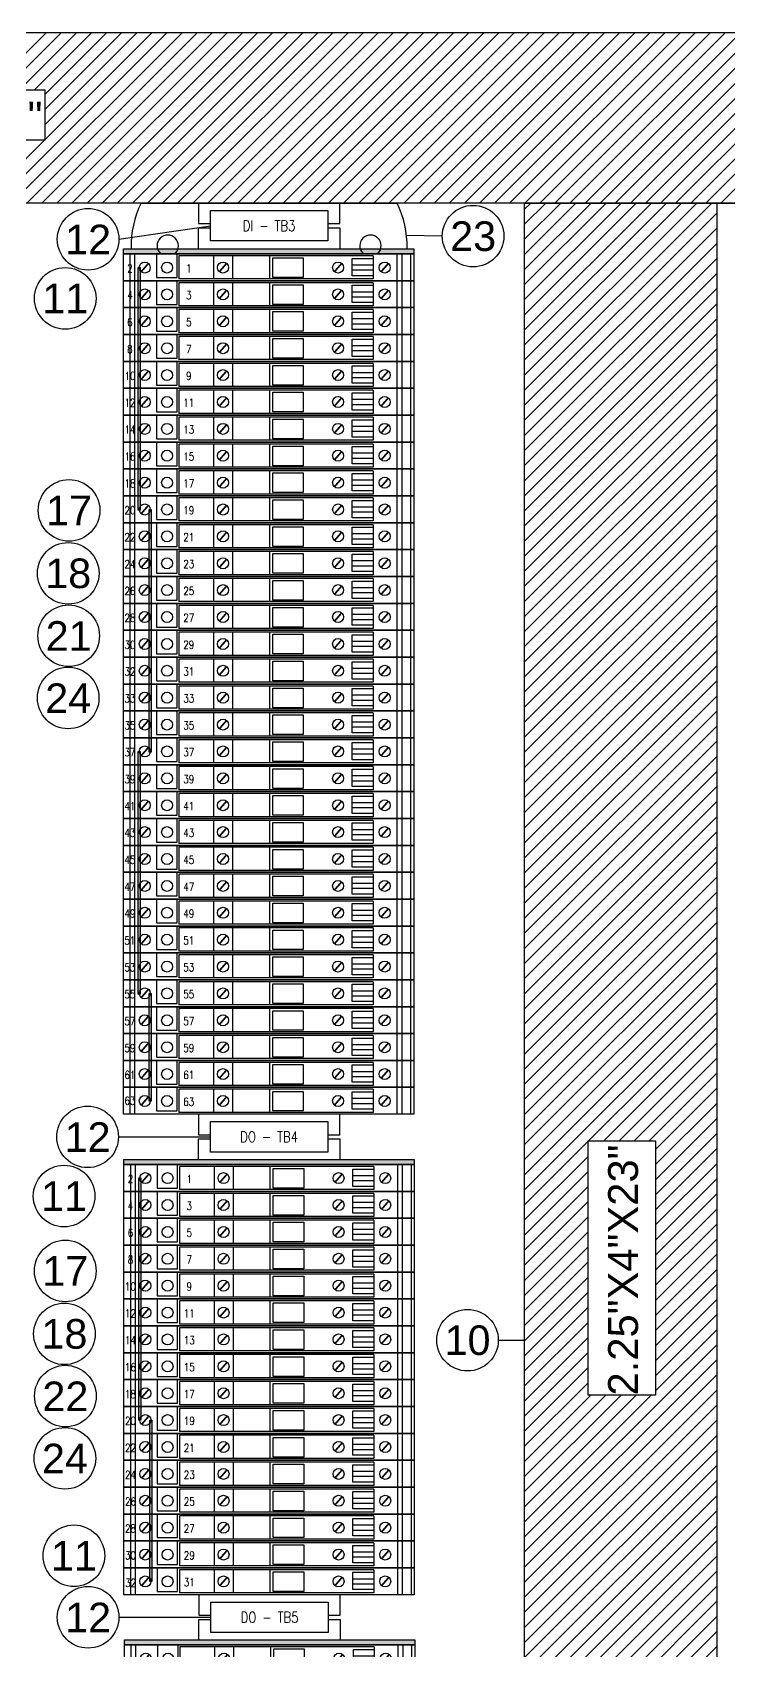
# Model space of a CAD drawing. Header units: inches. Extents: x -38 to 199, y -310 to 64.
# Drawn here: x 36.69 to 44.84, y 32.38 to 51.34 of the extents above; entities that cross this region are included whole.
import ezdxf
from ezdxf.enums import TextEntityAlignment as Align

# ---------------------------------------------------------------- set-up
doc = ezdxf.new("R2010")
doc.units = ezdxf.units.IN
doc.header["$MEASUREMENT"] = 0
doc.layers.add('AM_0', color=7, linetype='Continuous', lineweight=30)
doc.layers.add('AM_8', color=1, linetype='Continuous', lineweight=15)
doc.layers.add('DETAIL$', color=5, linetype='Continuous')
doc.layers.add('FREE-TEXT', color=2, linetype='Continuous')
doc.styles.add('HELVLS', font='arial.ttf')
doc.styles.add('ROMANS', font='romans')
doc.styles.get("Standard").update_dxf_attribs({"font": 'arial.ttf'})
doc.styles.add('TXT', font='txt')
doc.dimstyles.get("Standard").update_dxf_attribs({"dimtxt": 0.18, "dimasz": 0.18, "dimexe": 0.18, "dimexo": 0.0625, "dimgap": 0.09, "dimtad": 0, "dimtih": 1, "dimtoh": 1, "dimdec": 4, "dimzin": 0, "dimdsep": 46, "dimtxsty": 'Standard', "dimcen": 0.09, "dimadec": 0, "dimazin": 0, "dimtfac": 1, "dimtdec": 4, "dimtofl": 0, "dimtmove": 0, "dimatfit": 3, "dimfxl": 1, "dimtolj": 1, "dimtzin": 0, "dimarcsym": 0})

# ---------------------------------------------------------------- blocks, each defined once
blk = doc.blocks.new('11560421')
at = {"color": 8}
for p, q in [((1.225, -0.023), (-1.051, -0.023)), ((-1.051, -0.023), (-1.051, -0.294)), ((-0.645, -0.023), (-0.645, -0.294)), ((-0.422, -0.023), (-0.422, -0.294)), ((1.225, -0.023), (1.225, -0.294)), ((1.225, -0.294), (-1.051, -0.294))]:
    blk.add_line(p, q, dxfattribs=at)
blk.add_lwpolyline([(-1.7, -0.315), (-1.7, 0), (1.7, 0), (1.7, -0.315)], close=True, dxfattribs=at)
for points in [[(0.049, -0.047), (0.405, -0.047), (0.405, -0.277), (0.049, -0.277), (0.049, -0.047)], [(1.225, -0.256), (0.981, -0.256), (0.981, -0.053), (1.225, -0.053)]]:
    blk.add_lwpolyline(points, dxfattribs=at)
for centre in [(-1.45, -0.16), (-0.534, -0.16), (0.814, -0.16), (1.36, -0.16)]:
    blk.add_circle(centre, 0.0645, dxfattribs=at)
at = {"layer": 'DETAIL$', "color": 8}
blk.add_line((0.01, -0.023), (0.01, -0.294), dxfattribs=at)
for points in [[(-1.624, 0), (-1.624, -0.315)], [(-1.569, 0), (-1.569, -0.315)], [(1.504, 0), (1.504, -0.315)], [(1.559, 0), (1.559, -0.315)], [(1.664, 0), (1.664, -0.315)], [(-1.312, -0.002), (-1.312, -0.277), (-1.071, -0.277), (-1.071, -0.002)], [(0.981, -0.128), (1.225, -0.128), (1.225, -0.192), (0.981, -0.192)]]:
    blk.add_lwpolyline(points, dxfattribs=at)
at = {"layer": 'DETAIL$', "color": 8, "const_width": 0.02}
for points in [[(-1.408, -0.112), (-1.492, -0.209)], [(-0.492, -0.112), (-0.577, -0.209)], [(0.856, -0.112), (0.771, -0.209)], [(1.403, -0.112), (1.318, -0.209)]]:
    blk.add_lwpolyline(points, dxfattribs=at)
at = {"layer": 'DETAIL$', "color": 8}
blk.add_circle((-1.189, -0.16), 0.0645, dxfattribs=at)
at = {"color": 6, "style": 'TXT', "flags": 3}
for tag, p in [('MANUF', (-1.7, -0.604)), ('PART#', (-1.7, -0.846)), ('DESC', (-1.7, -1.086))]:
    blk.add_attdef(tag, p, '', height=0.125, dxfattribs=at)
blk = doc.blocks.new('11691307')
at = {"color": 8}
blk.add_lwpolyline([(-1.7, -0.059), (-1.7, 0), (1.7, 0), (1.7, -0.059)], close=True, dxfattribs=at)
at = {"color": 6, "style": 'TXT', "flags": 3}
for tag, p in [('MANUF', (-1.7, -0.348)), ('PART#', (-1.7, -0.59)), ('DESC', (-1.7, -0.83))]:
    blk.add_attdef(tag, p, '', height=0.125, dxfattribs=at)
blk = doc.blocks.new('*D84')
at = {"layer": 'DEFPOINTS', "color": 0, "transparency": 16777216}
for p in [(52.836, 50.351), (17.836, 50.075), (52.836, 50.075)]:
    blk.add_point(p, dxfattribs=at)
at = {"layer": 'AM_0', "color": 3, "transparency": 16777216, "insert": (35.336, 50.351), "char_height": 0.35, "attachment_point": 5}
blk.add_mtext('\\A1;2.25"X4"X36"', dxfattribs=at)
blk = doc.blocks.new('_NONE')
at = {"color": 0, "linetype": 'ByBlock'}
blk.add_circle((0, 0), 0.25, dxfattribs=at)

msp = doc.modelspace()

# ---------------------------------------------------------------- hatches: boundary and pattern name
for points in [[(41.15486, 48.80329), (37.75486, 48.80329), (37.75486, 48.74429), (41.15486, 48.74429)], [(41.1608, 38.13414), (37.7608, 38.13414), (37.7608, 38.07514), (41.1608, 38.07514)], [(41.16673, 32.50498), (37.76673, 32.50498), (37.76673, 32.44598), (41.16673, 32.44598)]]:
    msp.add_hatch(color=256).paths.add_polyline_path(points)
h = msp.add_hatch(color=0)
h.dxf.hatch_style = 1
h.paths.add_polyline_path([(37.95222, 48.58386), (37.92836, 48.58386), (37.92836, 45.74239), (37.95222, 45.74239)])
h = msp.add_hatch(color=0)
h.dxf.hatch_style = 1
h.paths.add_polyline_path([(38.08131, 45.74886), (38.05744, 45.74886), (38.05744, 42.90739), (38.08131, 42.90739)])
h = msp.add_hatch(color=0)
h.dxf.hatch_style = 1
h.paths.add_polyline_path([(37.95222, 42.91386), (37.92836, 42.91386), (37.92836, 40.07239), (37.95222, 40.07239)])
h = msp.add_hatch(color=0)
h.dxf.hatch_style = 1
h.paths.add_polyline_path([(38.05744, 38.81886), (38.08131, 38.81886), (38.08131, 40.07886), (38.05744, 40.07886)])
h = msp.add_hatch(color=0)
h.dxf.hatch_style = 1
h.paths.add_polyline_path([(37.95822, 37.91764), (37.93436, 37.91764), (37.93429, 35.0797), (37.95816, 35.0797)])
h = msp.add_hatch(color=0)
h.dxf.hatch_style = 1
h.paths.add_polyline_path([(38.08725, 35.0797), (38.06338, 35.0797), (38.06331, 33.1897), (38.08718, 33.1897)])

# ---------------------------------------------------------------- linework, layer by layer
for p, q in [((37.9608, 49.33955), (40.9608, 49.33955)), ((38.63298, 49.33955), (38.63298, 49.09841)), ((40.28861, 49.09841), (40.28861, 49.33955)), ((43.2958, 49.33955), (51.2558, 49.33955)), ((44.4858, 49.33955), (51.2558, 49.33955)), ((38.63298, 49.09841), (38.7733, 49.09841)), ((38.63298, 48.8094), (38.63298, 49.05054)), ((38.63298, 49.05054), (38.7733, 49.05054)), ((40.1483, 49.09841), (40.28861, 49.09841)), ((40.1483, 49.05054), (40.28861, 49.05054)), ((40.28861, 49.05054), (40.28861, 48.8094)), ((38.63298, 38.66429), (38.63298, 38.42315)), ((40.28861, 38.42315), (40.28861, 38.66429)), ((38.63298, 38.42315), (38.7733, 38.42315)), ((38.63298, 38.13414), (38.63298, 38.37528)), ((38.63298, 38.37528), (38.7733, 38.37528)), ((40.1483, 38.42315), (40.28861, 38.42315)), ((40.1483, 38.37528), (40.28861, 38.37528)), ((40.28861, 38.37528), (40.28861, 38.13414)), ((38.63892, 33.03514), (38.63892, 32.794)), ((40.29454, 32.794), (40.29454, 33.03514)), ((38.63892, 32.794), (38.77923, 32.794)), ((38.63892, 32.50498), (38.63892, 32.74612)), ((38.63892, 32.74612), (38.77923, 32.74612)), ((40.15423, 32.794), (40.29454, 32.794)), ((40.15423, 32.74612), (40.29454, 32.74612)), ((40.29454, 32.74612), (40.29454, 32.50498))]:
    msp.add_line(p, q)
at = {"color": 0, "linetype": 'Continuous'}
for p, q in [((42.45456, 49.26898), (42.52514, 49.33955)), ((42.45456, 49.0922), (42.70191, 49.33955)), ((42.45456, 48.91542), (42.87869, 49.33955)), ((42.45456, 48.73865), (43.05547, 49.33955)), ((42.45456, 48.56187), (43.23224, 49.33955)), ((42.45456, 48.38509), (43.40902, 49.33955)), ((42.45456, 48.20832), (43.5858, 49.33955)), ((42.45456, 48.03154), (43.76257, 49.33955)), ((42.45456, 47.85476), (43.93935, 49.33955)), ((42.45456, 47.67799), (44.11613, 49.33955)), ((42.45456, 47.50121), (44.2929, 49.33955)), ((42.45456, 47.32443), (44.46968, 49.33955)), ((42.45456, 47.14766), (44.64646, 49.33955)), ((42.45456, 46.97088), (44.70456, 49.22088)), ((42.45456, 46.7941), (44.70456, 49.0441)), ((42.45456, 46.61733), (44.70456, 48.86733)), ((42.45456, 46.44055), (44.70456, 48.69055)), ((42.45456, 46.26377), (44.70456, 48.51377)), ((42.45456, 46.087), (44.70456, 48.337)), ((42.45456, 45.91022), (44.70456, 48.16022)), ((42.45456, 45.73344), (44.70456, 47.98344)), ((42.45456, 45.55667), (44.70456, 47.80667)), ((42.45456, 45.37989), (44.70456, 47.62989)), ((42.45456, 45.20311), (44.70456, 47.45311)), ((42.45456, 45.02634), (44.70456, 47.27634)), ((42.45456, 44.84956), (44.70456, 47.09956)), ((42.45456, 44.67278), (44.70456, 46.92278)), ((42.45456, 44.49601), (44.70456, 46.74601)), ((42.45456, 44.31923), (44.70456, 46.56923)), ((42.45456, 44.14245), (44.70456, 46.39245)), ((42.45456, 43.96568), (44.70456, 46.21568)), ((42.45456, 43.7889), (44.70456, 46.0389)), ((42.45456, 43.61212), (44.70456, 45.86212)), ((42.45456, 43.43535), (44.70456, 45.68535)), ((42.45456, 43.25857), (44.70456, 45.50857)), ((42.45456, 43.08179), (44.70456, 45.33179)), ((42.45456, 42.90502), (44.70456, 45.15502)), ((42.45456, 42.72824), (44.70456, 44.97824)), ((42.45456, 42.55146), (44.70456, 44.80146)), ((42.45456, 42.37468), (44.70456, 44.62468)), ((42.45456, 42.19791), (44.70456, 44.44791)), ((42.45456, 42.02113), (44.70456, 44.27113)), ((42.45456, 41.84435), (44.70456, 44.09435)), ((42.45456, 41.66758), (44.70456, 43.91758)), ((42.45456, 41.4908), (44.70456, 43.7408)), ((42.45456, 41.31402), (44.70456, 43.56402)), ((42.45456, 41.13725), (44.70456, 43.38725)), ((42.45456, 40.96047), (44.70456, 43.21047)), ((42.45456, 40.78369), (44.70456, 43.03369)), ((42.45456, 40.60692), (44.70456, 42.85692)), ((42.45456, 40.43014), (44.70456, 42.68014)), ((42.45456, 40.25336), (44.70456, 42.50336)), ((42.45456, 40.07659), (44.70456, 42.32659)), ((42.45456, 39.89981), (44.70456, 42.14981)), ((42.45456, 39.72303), (44.70456, 41.97303)), ((42.45456, 39.54626), (44.70456, 41.79626)), ((42.45456, 39.36948), (44.70456, 41.61948)), ((42.45456, 39.1927), (44.70456, 41.4427)), ((42.45456, 39.01593), (44.70456, 41.26593)), ((42.45456, 38.83915), (44.70456, 41.08915)), ((42.45456, 38.66237), (44.70456, 40.91237)), ((42.45456, 38.4856), (44.70456, 40.7356)), ((42.45456, 38.30882), (44.70456, 40.55882)), ((42.45456, 38.13204), (44.70456, 40.38204)), ((42.45456, 37.95527), (44.70456, 40.20527)), ((42.45456, 37.77849), (44.70456, 40.02849)), ((42.45456, 37.60171), (44.70456, 39.85171)), ((43.38312, 38.3535), (44.70456, 39.67494)), ((43.5599, 38.3535), (44.70456, 39.49816)), ((43.73667, 38.3535), (44.70456, 39.32138)), ((43.91345, 38.3535), (44.70456, 39.14461)), ((43.98739, 38.25066), (44.70456, 38.96783)), ((43.98739, 38.07388), (44.70456, 38.79105)), ((43.98739, 37.89711), (44.70456, 38.61428)), ((43.98739, 37.72033), (44.70456, 38.4375)), ((42.45456, 37.42494), (43.19993, 38.17031)), ((43.98739, 37.54355), (44.70456, 38.26072)), ((42.45456, 37.24816), (43.19993, 37.99353)), ((43.98739, 37.36678), (44.70456, 38.08395)), ((42.45456, 37.07138), (43.19993, 37.81675)), ((43.98739, 37.19), (44.70456, 37.90717)), ((42.45456, 36.89461), (43.19993, 37.63998)), ((43.98739, 37.01322), (44.70456, 37.73039)), ((43.98739, 36.83645), (44.70456, 37.55362)), ((42.45456, 36.71783), (43.19993, 37.4632)), ((43.98739, 36.65967), (44.70456, 37.37684)), ((42.45456, 36.54105), (43.19993, 37.28642)), ((43.98739, 36.48289), (44.70456, 37.20006)), ((42.45456, 36.36428), (43.19993, 37.10965)), ((43.98739, 36.30612), (44.70456, 37.02329)), ((42.45456, 36.1875), (43.19993, 36.93287)), ((43.98739, 36.12934), (44.70456, 36.84651)), ((42.45456, 36.01072), (43.19993, 36.75609)), ((43.98739, 35.95256), (44.70456, 36.66973)), ((42.45456, 35.83395), (43.19993, 36.57932)), ((43.98739, 35.77579), (44.70456, 36.49296)), ((42.45456, 35.65717), (43.19993, 36.40254)), ((42.45456, 35.48039), (43.19993, 36.22576)), ((43.98739, 35.59901), (44.70456, 36.31618)), ((42.45456, 35.30362), (43.19993, 36.04899)), ((43.98739, 35.42223), (44.70456, 36.1394)), ((42.45456, 33.71263), (44.70456, 35.96263)), ((42.45456, 35.12684), (43.19993, 35.87221)), ((42.45456, 33.53585), (44.70456, 35.78585)), ((42.45456, 34.95006), (43.19993, 35.69543)), ((42.45456, 33.35907), (44.70456, 35.60907)), ((42.45456, 34.77329), (43.19993, 35.51866)), ((42.45456, 33.1823), (44.70456, 35.4323)), ((42.45456, 34.59651), (43.23023, 35.37218)), ((42.45456, 34.41973), (43.40701, 35.37218)), ((42.45456, 34.24296), (43.58379, 35.37218)), ((42.45456, 34.06618), (43.76056, 35.37218)), ((42.45456, 33.8894), (43.93734, 35.37218)), ((42.45456, 33.00552), (44.70456, 35.25552)), ((42.45456, 32.82874), (44.70456, 35.07874)), ((42.45456, 32.65197), (44.70456, 34.90197)), ((42.45456, 32.47519), (44.70456, 34.72519)), ((42.45456, 32.29841), (44.70456, 34.54841)), ((42.45456, 32.12164), (44.70456, 34.37164)), ((42.45456, 31.94486), (44.70456, 34.19486)), ((42.45456, 31.76808), (44.70456, 34.01808)), ((42.45456, 31.59131), (44.70456, 33.84131)), ((42.45456, 31.41453), (44.70456, 33.66453)), ((42.45456, 31.23775), (44.70456, 33.48775)), ((42.45456, 31.06098), (44.70456, 33.31098)), ((42.45456, 30.8842), (44.70456, 33.1342)), ((42.45456, 30.70742), (44.70456, 32.95742)), ((42.45456, 30.53065), (44.70456, 32.78065)), ((42.45456, 30.35387), (44.70456, 32.60387)), ((42.45456, 30.17709), (44.70456, 32.42709))]:
    msp.add_line(p, q, dxfattribs=at)
at = {"color": 0}
for p, q in [((42.45456, 49.33955), (44.70456, 49.33955)), ((42.45456, 25.49569), (42.45456, 49.33955)), ((44.70456, 49.33955), (44.70456, 25.49569)), ((37.70171, 48.9152), (38.7733, 49.07447)), ((41.48996, 48.95217), (41.07079, 48.95781)), ((37.69578, 38.39922), (38.7733, 38.39922)), ((43.19993, 38.3535), (43.98739, 38.3535)), ((43.19993, 35.37218), (43.19993, 38.3535)), ((43.98739, 38.3535), (43.98739, 35.37218)), ((42.14605, 36.01675), (42.45456, 36.01675)), ((43.98739, 35.37218), (43.19993, 35.37218)), ((37.70171, 32.77006), (38.77923, 32.77006))]:
    msp.add_line(p, q, dxfattribs=at)
msp.add_lwpolyline([(17.8358, 51.33955), (52.8358, 51.33955), (52.8358, 49.33955), (17.8358, 49.33955), (17.8358, 51.33955)])
for points in [[(33.83373, 50.66751), (36.83264, 50.66751), (36.83264, 50.07584), (33.83373, 50.07584)], [(37.92836, 48.58386), (37.95222, 48.58386), (37.95222, 45.74239), (37.92836, 45.74239)], [(38.05744, 45.74886), (38.08131, 45.74886), (38.08131, 42.90739), (38.05744, 42.90739)], [(37.92836, 42.91386), (37.95222, 42.91386), (37.95222, 40.07239), (37.92836, 40.07239)], [(38.05744, 40.07886), (38.08131, 40.07886), (38.08131, 38.81886), (38.05744, 38.81886)], [(37.93436, 37.91764), (37.95822, 37.91764), (37.95816, 35.0797), (37.93429, 35.0797)], [(38.06338, 35.0797), (38.08725, 35.0797), (38.08718, 33.1897), (38.06331, 33.1897)]]:
    msp.add_lwpolyline(points, close=True, dxfattribs=at)
for points in [[(38.7733, 48.896), (38.7733, 49.25295), (40.1483, 49.25295), (40.1483, 48.896)], [(38.7733, 38.22074), (38.7733, 38.57769), (40.1483, 38.57769), (40.1483, 38.22074)], [(38.77923, 32.59158), (38.77923, 32.94854), (40.15423, 32.94854), (40.15423, 32.59158)]]:
    msp.add_lwpolyline(points, close=True)
for centre, radius, start, end in [((38.97862, 48.83955), 1.134, 153.837622, 181.434594), ((39.94298, 48.83955), 1.134, 358.565406, 26.162378), ((38.2733, 48.83955), 0.125, 315.64317, 224.35683), ((40.6483, 48.83955), 0.125, 315.64317, 224.35683)]:
    msp.add_arc(centre, radius, start, end)
at = {"layer": 'AM_8', "color": 9, "linetype": 'Continuous'}
for p, q in [((36.09111, 49.33955), (38.09111, 51.33955)), ((36.18163, 50.66751), (36.85367, 51.33955)), ((36.26789, 49.33955), (38.26789, 51.33955)), ((36.35841, 50.66751), (37.03045, 51.33955)), ((36.44466, 49.33955), (38.44466, 51.33955)), ((36.53518, 50.66751), (37.20723, 51.33955)), ((36.62144, 49.33955), (38.62144, 51.33955)), ((36.71196, 50.66751), (37.384, 51.33955)), ((36.79822, 49.33955), (38.79822, 51.33955)), ((36.83264, 50.61141), (37.56078, 51.33955)), ((36.83264, 50.43463), (37.73756, 51.33955)), ((36.83264, 50.25785), (37.91433, 51.33955)), ((36.97499, 49.33955), (38.97499, 51.33955)), ((37.15177, 49.33955), (39.15177, 51.33955)), ((37.32855, 49.33955), (39.32855, 51.33955)), ((37.50532, 49.33955), (39.50532, 51.33955)), ((37.6821, 49.33955), (39.6821, 51.33955)), ((37.85888, 49.33955), (39.85888, 51.33955)), ((38.03565, 49.33955), (40.03565, 51.33955)), ((38.21243, 49.33955), (40.21243, 51.33955)), ((38.38921, 49.33955), (40.38921, 51.33955)), ((38.56598, 49.33955), (40.56598, 51.33955)), ((38.74276, 49.33955), (40.74276, 51.33955)), ((38.91954, 49.33955), (40.91954, 51.33955)), ((39.09631, 49.33955), (41.09631, 51.33955)), ((39.27309, 49.33955), (41.27309, 51.33955)), ((39.44987, 49.33955), (41.44987, 51.33955)), ((39.62664, 49.33955), (41.62664, 51.33955)), ((39.80342, 49.33955), (41.80342, 51.33955)), ((39.9802, 49.33955), (41.9802, 51.33955)), ((40.15697, 49.33955), (42.15697, 51.33955)), ((40.33375, 49.33955), (42.33375, 51.33955)), ((40.51053, 49.33955), (42.51053, 51.33955)), ((40.6873, 49.33955), (42.6873, 51.33955)), ((40.86408, 49.33955), (42.86408, 51.33955)), ((41.04086, 49.33955), (43.04086, 51.33955)), ((41.21764, 49.33955), (43.21764, 51.33955)), ((41.39441, 49.33955), (43.39441, 51.33955)), ((41.57119, 49.33955), (43.57119, 51.33955)), ((41.74797, 49.33955), (43.74797, 51.33955)), ((41.92474, 49.33955), (43.92474, 51.33955)), ((42.10152, 49.33955), (44.10152, 51.33955)), ((42.2783, 49.33955), (44.2783, 51.33955)), ((42.45507, 49.33955), (44.45507, 51.33955)), ((42.63185, 49.33955), (44.63185, 51.33955)), ((42.80863, 49.33955), (44.80863, 51.33955)), ((42.9854, 49.33955), (44.9854, 51.33955)), ((43.16218, 49.33955), (45.16218, 51.33955)), ((43.33896, 49.33955), (45.33896, 51.33955)), ((43.51573, 49.33955), (45.51573, 51.33955)), ((43.69251, 49.33955), (45.69251, 51.33955)), ((43.86929, 49.33955), (45.86929, 51.33955)), ((44.04606, 49.33955), (46.04606, 51.33955)), ((44.22284, 49.33955), (46.22284, 51.33955)), ((44.39962, 49.33955), (46.39962, 51.33955)), ((44.57639, 49.33955), (46.57639, 51.33955)), ((44.75317, 49.33955), (46.75317, 51.33955))]:
    msp.add_line(p, q, dxfattribs=at)
at = {"layer": 'FREE-TEXT', "color": 0}
for centre in [(41.85074, 48.95217), (37.34093, 48.9152), (37.07244, 48.22266), (37.11744, 45.73884), (37.10768, 45.00181), (37.11313, 44.2702), (37.1072, 43.5412), (37.335, 38.39922), (37.0595, 37.70539), (37.07315, 36.82815), (37.06339, 36.09112), (41.78527, 36.01675), (37.07483, 35.36142), (37.06889, 34.63242), (37.17433, 33.49104), (37.34093, 32.77006)]:
    msp.add_circle(centre, 0.36078, dxfattribs=at)

# ---------------------------------------------------------------- block references
for name, p in [('11691307', (39.45486, 48.80329)), ('11560421', (39.45486, 48.74429)), ('11560421', (39.45486, 48.42929)), ('11560421', (39.45486, 48.11429)), ('11560421', (39.45486, 47.79929)), ('11560421', (39.45486, 47.48429)), ('11560421', (39.45486, 47.16929)), ('11560421', (39.45486, 46.85429)), ('11560421', (39.45486, 46.53929)), ('11560421', (39.45486, 46.22429)), ('11560421', (39.45486, 45.90929)), ('11560421', (39.45486, 45.59429)), ('11560421', (39.45486, 45.27929)), ('11560421', (39.45486, 44.96429)), ('11560421', (39.45486, 44.64929)), ('11560421', (39.45486, 44.33429)), ('11560421', (39.45486, 44.01929)), ('11560421', (39.45486, 43.70429)), ('11560421', (39.45486, 43.38929)), ('11560421', (39.45486, 43.07429)), ('11560421', (39.45486, 42.75929)), ('11560421', (39.45486, 42.44429)), ('11560421', (39.45486, 42.12929)), ('11560421', (39.45486, 41.81429)), ('11560421', (39.45486, 41.49929)), ('11560421', (39.45486, 41.18429)), ('11560421', (39.45486, 40.86929)), ('11560421', (39.45486, 40.55429)), ('11560421', (39.45486, 40.23929)), ('11560421', (39.45486, 39.92429)), ('11560421', (39.45486, 39.60929)), ('11560421', (39.45486, 39.29429)), ('11560421', (39.45486, 38.97929)), ('11691307', (39.4608, 38.13414)), ('11560421', (39.4608, 38.07514)), ('11560421', (39.4608, 37.76014)), ('11560421', (39.4608, 37.44514)), ('11560421', (39.4608, 37.13014)), ('11560421', (39.4608, 36.81514)), ('11560421', (39.4608, 36.50014)), ('11560421', (39.4608, 36.18514)), ('11560421', (39.4608, 35.87014)), ('11560421', (39.4608, 35.55514)), ('11560421', (39.4608, 35.24014)), ('11560421', (39.4608, 34.92514)), ('11560421', (39.4608, 34.61014)), ('11560421', (39.4608, 34.29514)), ('11560421', (39.4608, 33.98014)), ('11560421', (39.4608, 33.66514)), ('11560421', (39.4608, 33.35014)), ('11691307', (39.46673, 32.50498)), ('11560421', (39.46673, 32.44598))]:
    msp.add_blockref(name, p)

# ---------------------------------------------------------------- texts
at = {"color": 6, "style": 'ROMANS', "width": 0.8}
for s, height, p in [('DI - TB3', 0.125, (39.4608, 49.07447)), ('2', 0.09375, (37.83097, 48.57471)), ('1', 0.09375, (38.51995, 48.57471)), ('4', 0.09375, (37.83097, 48.25971)), ('3', 0.09375, (38.51995, 48.25971)), ('6', 0.09375, (37.83097, 47.94471)), ('5', 0.09375, (38.51995, 47.94471)), ('8', 0.09375, (37.83097, 47.62971)), ('7', 0.09375, (38.51995, 47.62971)), ('10', 0.09375, (37.83097, 47.31471)), ('9', 0.09375, (38.51995, 47.31471)), ('12', 0.09375, (37.83097, 46.99971)), ('11', 0.09375, (38.51995, 46.99971)), ('14', 0.09375, (37.83097, 46.68471)), ('13', 0.09375, (38.51995, 46.68471)), ('16', 0.09375, (37.83097, 46.36971)), ('15', 0.09375, (38.51995, 46.36971)), ('18', 0.09375, (37.83097, 46.05471)), ('17', 0.09375, (38.51995, 46.05471)), ('20', 0.09375, (37.83097, 45.73971)), ('19', 0.09375, (38.51995, 45.73971)), ('22', 0.09375, (37.83097, 45.42471)), ('21', 0.09375, (38.51995, 45.42471)), ('24', 0.09375, (37.83097, 45.10971)), ('23', 0.09375, (38.51995, 45.10971)), ('26', 0.09375, (37.83097, 44.79471)), ('25', 0.09375, (38.51995, 44.79471)), ('28', 0.09375, (37.83097, 44.47971)), ('27', 0.09375, (38.51995, 44.47971)), ('30', 0.09375, (37.83097, 44.16471)), ('29', 0.09375, (38.51995, 44.16471)), ('32', 0.09375, (37.83097, 43.84971)), ('31', 0.09375, (38.51995, 43.84971)), ('33', 0.09375, (37.83097, 43.53471)), ('33', 0.09375, (38.51995, 43.53471)), ('35', 0.09375, (37.83097, 43.21971)), ('35', 0.09375, (38.51995, 43.21971)), ('37', 0.09375, (37.83097, 42.90471)), ('37', 0.09375, (38.51995, 42.90471)), ('39', 0.09375, (37.83097, 42.58971)), ('39', 0.09375, (38.51995, 42.58971)), ('41', 0.09375, (37.83097, 42.27471)), ('41', 0.09375, (38.51995, 42.27471)), ('43', 0.09375, (37.83097, 41.95971)), ('43', 0.09375, (38.51995, 41.95971)), ('45', 0.09375, (37.83097, 41.64471)), ('45', 0.09375, (38.51995, 41.64471)), ('47', 0.09375, (37.83097, 41.32971)), ('47', 0.09375, (38.51995, 41.32971)), ('49', 0.09375, (37.83097, 41.01471)), ('49', 0.09375, (38.51995, 41.01471)), ('51', 0.09375, (37.83097, 40.69971)), ('51', 0.09375, (38.51995, 40.69971)), ('53', 0.09375, (37.83097, 40.38471)), ('53', 0.09375, (38.51995, 40.38471)), ('55', 0.09375, (37.83097, 40.06971)), ('55', 0.09375, (38.51995, 40.06971)), ('57', 0.09375, (37.83097, 39.75471)), ('57', 0.09375, (38.51995, 39.75471)), ('59', 0.09375, (37.83097, 39.43971)), ('59', 0.09375, (38.51995, 39.43971)), ('61', 0.09375, (37.83097, 39.12471)), ('61', 0.09375, (38.51995, 39.12471)), ('63', 0.09375, (37.83097, 38.8216)), ('63', 0.09375, (38.51995, 38.80971)), ('DO - TB4', 0.125, (39.4608, 38.39922)), ('2', 0.09375, (37.83691, 37.90555)), ('1', 0.09375, (38.52589, 37.90555)), ('4', 0.09375, (37.83691, 37.59055)), ('3', 0.09375, (38.52589, 37.59055)), ('6', 0.09375, (37.83691, 37.27555)), ('5', 0.09375, (38.52589, 37.27555)), ('8', 0.09375, (37.83691, 36.96055)), ('7', 0.09375, (38.52589, 36.96055)), ('10', 0.09375, (37.83691, 36.64555)), ('9', 0.09375, (38.52589, 36.64555)), ('12', 0.09375, (37.83691, 36.33055)), ('11', 0.09375, (38.52589, 36.33055)), ('14', 0.09375, (37.83691, 36.01555)), ('13', 0.09375, (38.52589, 36.01555)), ('16', 0.09375, (37.83691, 35.70055)), ('15', 0.09375, (38.52589, 35.70055)), ('18', 0.09375, (37.83691, 35.38555)), ('17', 0.09375, (38.52589, 35.38555)), ('20', 0.09375, (37.83691, 35.07055)), ('19', 0.09375, (38.52589, 35.07055)), ('22', 0.09375, (37.83691, 34.75555)), ('21', 0.09375, (38.52589, 34.75555)), ('24', 0.09375, (37.83691, 34.44055)), ('23', 0.09375, (38.52589, 34.44055)), ('26', 0.09375, (37.83691, 34.12555)), ('25', 0.09375, (38.52589, 34.12555)), ('28', 0.09375, (37.83691, 33.81055)), ('27', 0.09375, (38.52589, 33.81055)), ('30', 0.09375, (37.83691, 33.49555)), ('29', 0.09375, (38.52589, 33.49555)), ('32', 0.09375, (37.83936, 33.17222)), ('31', 0.09375, (38.52589, 33.18055)), ('DO - TB5', 0.125, (39.46673, 32.77006))]:
    msp.add_text(s, height=height, dxfattribs=at).set_placement(p, align=Align.MIDDLE)
at = {"layer": 'AM_0', "color": 3, "insert": (43.60981, 36.8386), "char_height": 0.35, "attachment_point": 5, "rotation": 90}
msp.add_mtext('\\A1;2.25"X4"X23"', dxfattribs=at)
at = {"layer": 'FREE-TEXT', "color": 0, "style": 'HELVLS'}
for s, p in [('23', (41.85074, 48.95217)), ('12', (37.34093, 48.9152)), ('11', (37.07244, 48.22266)), ('17', (37.11744, 45.73884)), ('18', (37.10768, 45.00181)), ('21', (37.11313, 44.2702)), ('24', (37.1072, 43.5412)), ('12', (37.335, 38.39922)), ('11', (37.0595, 37.70539)), ('17', (37.07315, 36.82815)), ('18', (37.06339, 36.09112)), ('10', (41.78527, 36.01675)), ('22', (37.07483, 35.36142)), ('24', (37.06889, 34.63242)), ('11', (37.17433, 33.49104)), ('12', (37.34093, 32.77006))]:
    msp.add_text(s, height=0.346581, dxfattribs=at).set_placement(p, align=Align.MIDDLE)

# ---------------------------------------------------------------- dimensions: what is measured, and where the dimension line sits
at = {"layer": 'AM_0'}
dim = msp.add_linear_dim(base=(52.8358, 50.35084), p1=(17.8358, 50.07477), p2=(52.8358, 50.07477), text='2.25"X4"X36"', dimstyle='Standard', override={"dimtxt": 0.35, "dimasz": 0, "dimexe": 0, "dimexo": 0, "dimgap": 0.125, "dimtih": 0, "dimtoh": 0, "dimlunit": 5, "dimpost": '2x3x<>"', "dimblk1": 'NONE', "dimblk2": 'NONE', "dimsah": 1, "dimse1": 1, "dimse2": 1, "dimsd1": 1, "dimsd2": 1, "dimclrd": 256, "dimclre": 256, "dimclrt": 3, "dimtmove": 2, "dimfrac": 2}, dxfattribs=at)
dim.commit()
dim.dimension.update_dxf_attribs({"geometry": '*D84', "text_midpoint": (35.3358, 50.35084)})

doc.saveas('drawing.dxf')
